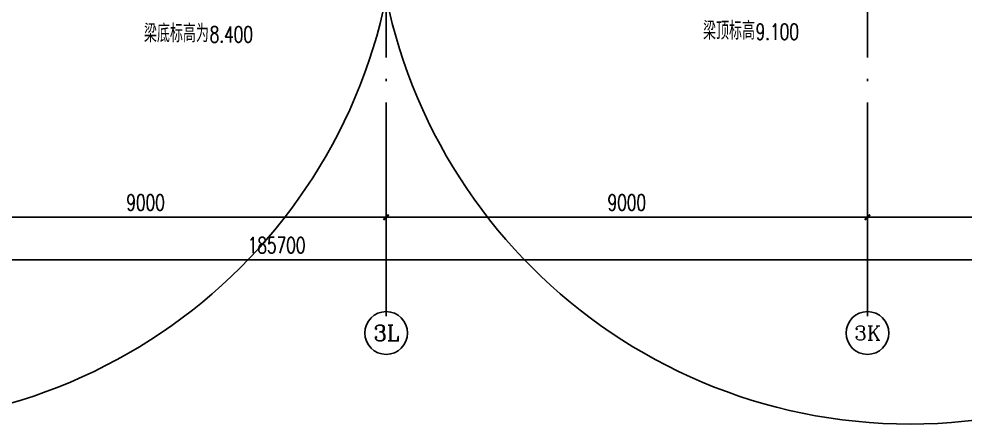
# Model space of a CAD drawing. Extents: x -821772 to -21949, y 506164 to 1049594.
# Drawn here: x -225723 to -208027, y 538719 to 546304 of the extents above; entities that cross this region are included whole.
import ezdxf
from ezdxf.enums import TextEntityAlignment as Align
from ezdxf.xclip import XClip

# ---------------------------------------------------------------- set-up
doc = ezdxf.new("R2010")
doc.units = 0
doc.header["$LTSCALE"] = 1000
doc.header["$MEASUREMENT"] = 0
doc.header["$XCLIPFRAME"] = 2
doc.linetypes.add('10平面20250807_t3$0$DOTE', pattern=[2.42, 2, -0.2, 0.02, -0.2])
doc.layers.get('Defpoints').update_dxf_attribs({"color": 210})
for name, color, linetype in [('10平面20250807_t3$0$A-AXIS-D', 8, 'Continuous'), ('10平面20250807_t3$0$A-AXIS-DOTE', 8, '10平面20250807_t3$0$DOTE'), ('10平面20250807_t3$0$A-AXIS-DP', 8, 'Continuous'), ('10平面20250807_t3$0$A-LIN-V', 8, 'Continuous'), ('10平面20250807_t3$0$AS-WALL', 8, 'Continuous'), ('10平面20250807_t3$0$PUB_TEXT', 8, 'Continuous'), ('10平面20250807_t3$0$SB_ZF消火栓', 10, 'Continuous'), ('10平面20250807_t3$0$SB_ZF消火栓M', 10, 'Continuous')]:
    doc.layers.add(name, color=color, linetype=linetype)
doc.styles.add('10平面20250807_t3$0$_TCH_AXIS', font='COMPLEX', dxfattribs={"bigfont": 'GBCBIG'})
doc.styles.add('10平面20250807_t3$0$_TCH_DIM', font='SIMPLEX', dxfattribs={"bigfont": 'GBCBIG'})
doc.styles.add('10平面20250807_t3$0$_TCH_DIM_T3', font='SIMPLEX', dxfattribs={"width": 0.705882, "bigfont": 'GBCBIG'})
doc.dimstyles.new('10平面20250807_t3$0$_TCH_ARCH&&100', dxfattribs={"dimtxt": 297.5, "dimasz": 100, "dimexe": 100, "dimexo": 100, "dimgap": 126.25, "dimtad": 1, "dimdec": 0, "dimzin": 0, "dimdsep": 46, "dimtxsty": '10平面20250807_t3$0$_TCH_DIM_T3', "dimblk": '10平面20250807_t3$0$_ArchTick', "dimcen": 0.09, "dimclrt": 7, "dimazin": 2, "dimtfac": 1, "dimtdec": 0, "dimtix": 1, "dimtmove": 2, "dimatfit": 3, "dimfxl": 0, "dimtolj": 1, "dimtzin": 0, "dimarcsym": 0})

# ---------------------------------------------------------------- blocks, each defined once
blk = doc.blocks.new('10平面20250807_t3$0$_ArchTick')
at = {"color": 0, "linetype": 'ByBlock', "const_width": 0.4}
blk.add_lwpolyline([(-0.5, -0.5), (0.5, 0.5)], dxfattribs=at)
blk = doc.blocks.new('*D9913')
at = {"layer": '10平面20250807_t3$0$A-AXIS-D', "color": 0, "lineweight": -2}
for p, q in [((-7118, -261470), (-7118, -262328)), ((1882, -261470), (1882, -262328)), ((-7118, -262228), (1882, -262228))]:
    blk.add_line(p, q, dxfattribs=at)
at = {"layer": 'Defpoints', "color": 0}
for p in [(-7118, -261370), (1882, -261370), (1882, -262228)]:
    blk.add_point(p, dxfattribs=at)
at = {"layer": '10平面20250807_t3$0$A-AXIS-D', "color": 0, "lineweight": -2, "xscale": 100, "yscale": 100, "zscale": 100, "rotation": 180}
blk.add_blockref('10平面20250807_t3$0$_ArchTick', (-7118, -262228), dxfattribs=at)
at = {"layer": '10平面20250807_t3$0$A-AXIS-D', "color": 0, "lineweight": -2, "xscale": 100, "yscale": 100, "zscale": 100}
blk.add_blockref('10平面20250807_t3$0$_ArchTick', (1882, -262228), dxfattribs=at)
at = {"layer": '10平面20250807_t3$0$A-AXIS-D', "color": 7, "insert": (-2618, -261953), "char_height": 297.5, "attachment_point": 5, "style": '10平面20250807_t3$0$_TCH_DIM_T3'}
blk.add_mtext('\\A1;9000', dxfattribs=at)
blk = doc.blocks.new('*D9914')
at = {"layer": '10平面20250807_t3$0$A-AXIS-D', "color": 0, "lineweight": -2}
for p, q in [((1882, -261470), (1882, -262328)), ((10882, -261470), (10882, -262328)), ((1882, -262228), (10882, -262228))]:
    blk.add_line(p, q, dxfattribs=at)
at = {"layer": 'Defpoints', "color": 0}
for p in [(1882, -261370), (10882, -261370), (10882, -262228)]:
    blk.add_point(p, dxfattribs=at)
at = {"layer": '10平面20250807_t3$0$A-AXIS-D', "color": 0, "lineweight": -2, "xscale": 100, "yscale": 100, "zscale": 100, "rotation": 180}
blk.add_blockref('10平面20250807_t3$0$_ArchTick', (1882, -262228), dxfattribs=at)
at = {"layer": '10平面20250807_t3$0$A-AXIS-D', "color": 0, "lineweight": -2, "xscale": 100, "yscale": 100, "zscale": 100}
blk.add_blockref('10平面20250807_t3$0$_ArchTick', (10882, -262228), dxfattribs=at)
at = {"layer": '10平面20250807_t3$0$A-AXIS-D', "color": 7, "insert": (6382, -261953), "char_height": 297.5, "attachment_point": 5, "style": '10平面20250807_t3$0$_TCH_DIM_T3'}
blk.add_mtext('\\A1;9000', dxfattribs=at)
blk = doc.blocks.new('*D9915')
at = {"layer": '10平面20250807_t3$0$A-AXIS-D', "color": 0, "lineweight": -2}
for p, q in [((10882, -261470), (10882, -262328)), ((19882, -261470), (19882, -262328)), ((10882, -262228), (19882, -262228))]:
    blk.add_line(p, q, dxfattribs=at)
at = {"layer": 'Defpoints', "color": 0}
for p in [(10882, -261370), (19882, -261370), (19882, -262228)]:
    blk.add_point(p, dxfattribs=at)
at = {"layer": '10平面20250807_t3$0$A-AXIS-D', "color": 0, "lineweight": -2, "xscale": 100, "yscale": 100, "zscale": 100, "rotation": 180}
blk.add_blockref('10平面20250807_t3$0$_ArchTick', (10882, -262228), dxfattribs=at)
at = {"layer": '10平面20250807_t3$0$A-AXIS-D', "color": 0, "lineweight": -2, "xscale": 100, "yscale": 100, "zscale": 100}
blk.add_blockref('10平面20250807_t3$0$_ArchTick', (19882, -262228), dxfattribs=at)
at = {"layer": '10平面20250807_t3$0$A-AXIS-D', "color": 7, "insert": (15382, -261953), "char_height": 297.5, "attachment_point": 5, "style": '10平面20250807_t3$0$_TCH_DIM_T3'}
blk.add_mtext('\\A1;9000', dxfattribs=at)
blk = doc.blocks.new('*D10049')
at = {"layer": '10平面20250807_t3$0$A-AXIS-D', "color": 0, "lineweight": -2}
for p, q in [((-93018, -261570), (-93018, -263128)), ((92682, -261570), (92682, -263128)), ((-93018, -263028), (92682, -263028))]:
    blk.add_line(p, q, dxfattribs=at)
at = {"layer": 'Defpoints', "color": 0}
for p in [(-93018, -261470), (92682, -261470), (92682, -263028)]:
    blk.add_point(p, dxfattribs=at)
at = {"layer": '10平面20250807_t3$0$A-AXIS-D', "color": 0, "lineweight": -2, "xscale": 100, "yscale": 100, "zscale": 100, "rotation": 180}
blk.add_blockref('10平面20250807_t3$0$_ArchTick', (-93018, -263028), dxfattribs=at)
at = {"layer": '10平面20250807_t3$0$A-AXIS-D', "color": 0, "lineweight": -2, "xscale": 100, "yscale": 100, "zscale": 100}
blk.add_blockref('10平面20250807_t3$0$_ArchTick', (92682, -263028), dxfattribs=at)
at = {"layer": '10平面20250807_t3$0$A-AXIS-D', "color": 7, "insert": (-168, -262753), "char_height": 297.5, "attachment_point": 5, "style": '10平面20250807_t3$0$_TCH_DIM_T3'}
blk.add_mtext('\\A1;185700', dxfattribs=at)
blk = doc.blocks.new('10平面20250807_t3$0$3243243')
at = {"layer": '10平面20250807_t3$0$PUB_TEXT', "style": '10平面20250807_t3$0$_TCH_DIM'}
for s, p in [('梁顶标高', (-212928, 545915)), ('梁底标高为', (-223385, 545865))]:
    blk.add_text(s, height=337.59, dxfattribs=at).set_placement(p)
at = {"layer": '10平面20250807_t3$0$PUB_TEXT', "style": '10平面20250807_t3$0$_TCH_DIM', "width": 0.705882}
for s, p in [('8.400', (-222156.3, 545865)), ('9.100', (-211945, 545915))]:
    blk.add_text(s, height=297.5, dxfattribs=at).set_placement(p)
blk = doc.blocks.new('10平面20250807_t3$0$A$C5D961328')
at = {"layer": '10平面20250807_t3$0$A-LIN-V', "ltscale": 500}
blk.add_circle((350, 40), 10001, dxfattribs=at)
blk = doc.blocks.new('10平面20250807_t3$0$we42342343234')
at = {"layer": '10平面20250807_t3$0$SB_ZF消火栓M', "xscale": -1}
blk.add_blockref('10平面20250807_t3$0$A$C5D961328', (-228304, 548680), dxfattribs=at)
at = {"layer": '10平面20250807_t3$0$SB_ZF消火栓M'}
blk.add_blockref('10平面20250807_t3$0$A$C5D961328', (-209404, 548680), dxfattribs=at)
blk = doc.blocks.new('10平面20250807_t3$0$234243242332')
at = {"layer": '10平面20250807_t3$0$SB_ZF消火栓'}
blk.add_blockref('10平面20250807_t3$0$we42342343234', (0, 0), dxfattribs=at)
blk = doc.blocks.new('10平面20250807_t3$0$dote')
at = {"layer": '10平面20250807_t3$0$A-AXIS-D'}
for centre in [(1882.2, -264396), (10882.2, -264396)]:
    blk.add_circle(centre, 400, dxfattribs=at)
at = {"layer": '10平面20250807_t3$0$A-AXIS-DOTE', "ltscale": 2}
for p, q in [((1882.2, -264080), (1882.2, -167560.7)), ((10882.2, -264080), (10882.2, -167560.7))]:
    blk.add_line(p, q, dxfattribs=at)
at = {"layer": '10平面20250807_t3$0$PUB_TEXT', "style": '10平面20250807_t3$0$_TCH_AXIS'}
for s, height, p, p2 in [('3L', 294.28, (1644, -264543.2), (2120.4, -264543.2)), ('3K', 270.86, (10637.1, -264531.5), (11127.3, -264531.5))]:
    blk.add_text(s, height=height, dxfattribs=at).set_placement(p, p2, align=Align.FIT)
at = {"layer": '10平面20250807_t3$0$A-AXIS-D'}
for base, p1, p2, picture, middle in [((92682.2, -263027.8), (-93017.8, -261469.8), (92682.2, -261469.8), '*D10049', (-167.8, -262752.8)), ((1882.2, -262227.8), (-7117.8, -261369.8), (1882.2, -261369.8), '*D9913', (-2617.8, -261952.8)), ((10882.2, -262227.8), (1882.2, -261369.8), (10882.2, -261369.8), '*D9914', (6382.2, -261952.8)), ((19882.2, -262227.8), (10882.2, -261369.8), (19882.2, -261369.8), '*D9915', (15382.2, -261952.8))]:
    dim = blk.add_linear_dim(base=base, p1=p1, p2=p2, angle=0, dimstyle='10平面20250807_t3$0$_TCH_ARCH&&100', override={"dimgap": 0}, dxfattribs=at)
    dim.commit()
    dim.dimension.update_dxf_attribs({"geometry": picture, "text_midpoint": middle, "dimtype": 129})
blk = doc.blocks.new('10平面20250807_t3')
at = {"layer": '10平面20250807_t3$0$A-AXIS-DP'}
blk.add_blockref('10平面20250807_t3$0$3243243', (0, 0), dxfattribs=at)
at = {"layer": '10平面20250807_t3$0$AS-WALL'}
blk.add_blockref('10平面20250807_t3$0$dote', (-220736.4, 804820), dxfattribs=at)
at = {"layer": '10平面20250807_t3$0$SB_ZF消火栓', "linetype": 'Continuous'}
blk.add_blockref('10平面20250807_t3$0$234243242332', (0, 0), dxfattribs=at)

msp = doc.modelspace()

# ---------------------------------------------------------------- block references
at = {"ltscale": 100}
ref = msp.add_blockref('10平面20250807_t3', (0, 0), dxfattribs=at)
XClip(ref).set_block_clipping_path([(-386212.6353242097, 506163.79756496), (-21948.7593967821, 884998.2285294847)])

doc.saveas('drawing.dxf')
